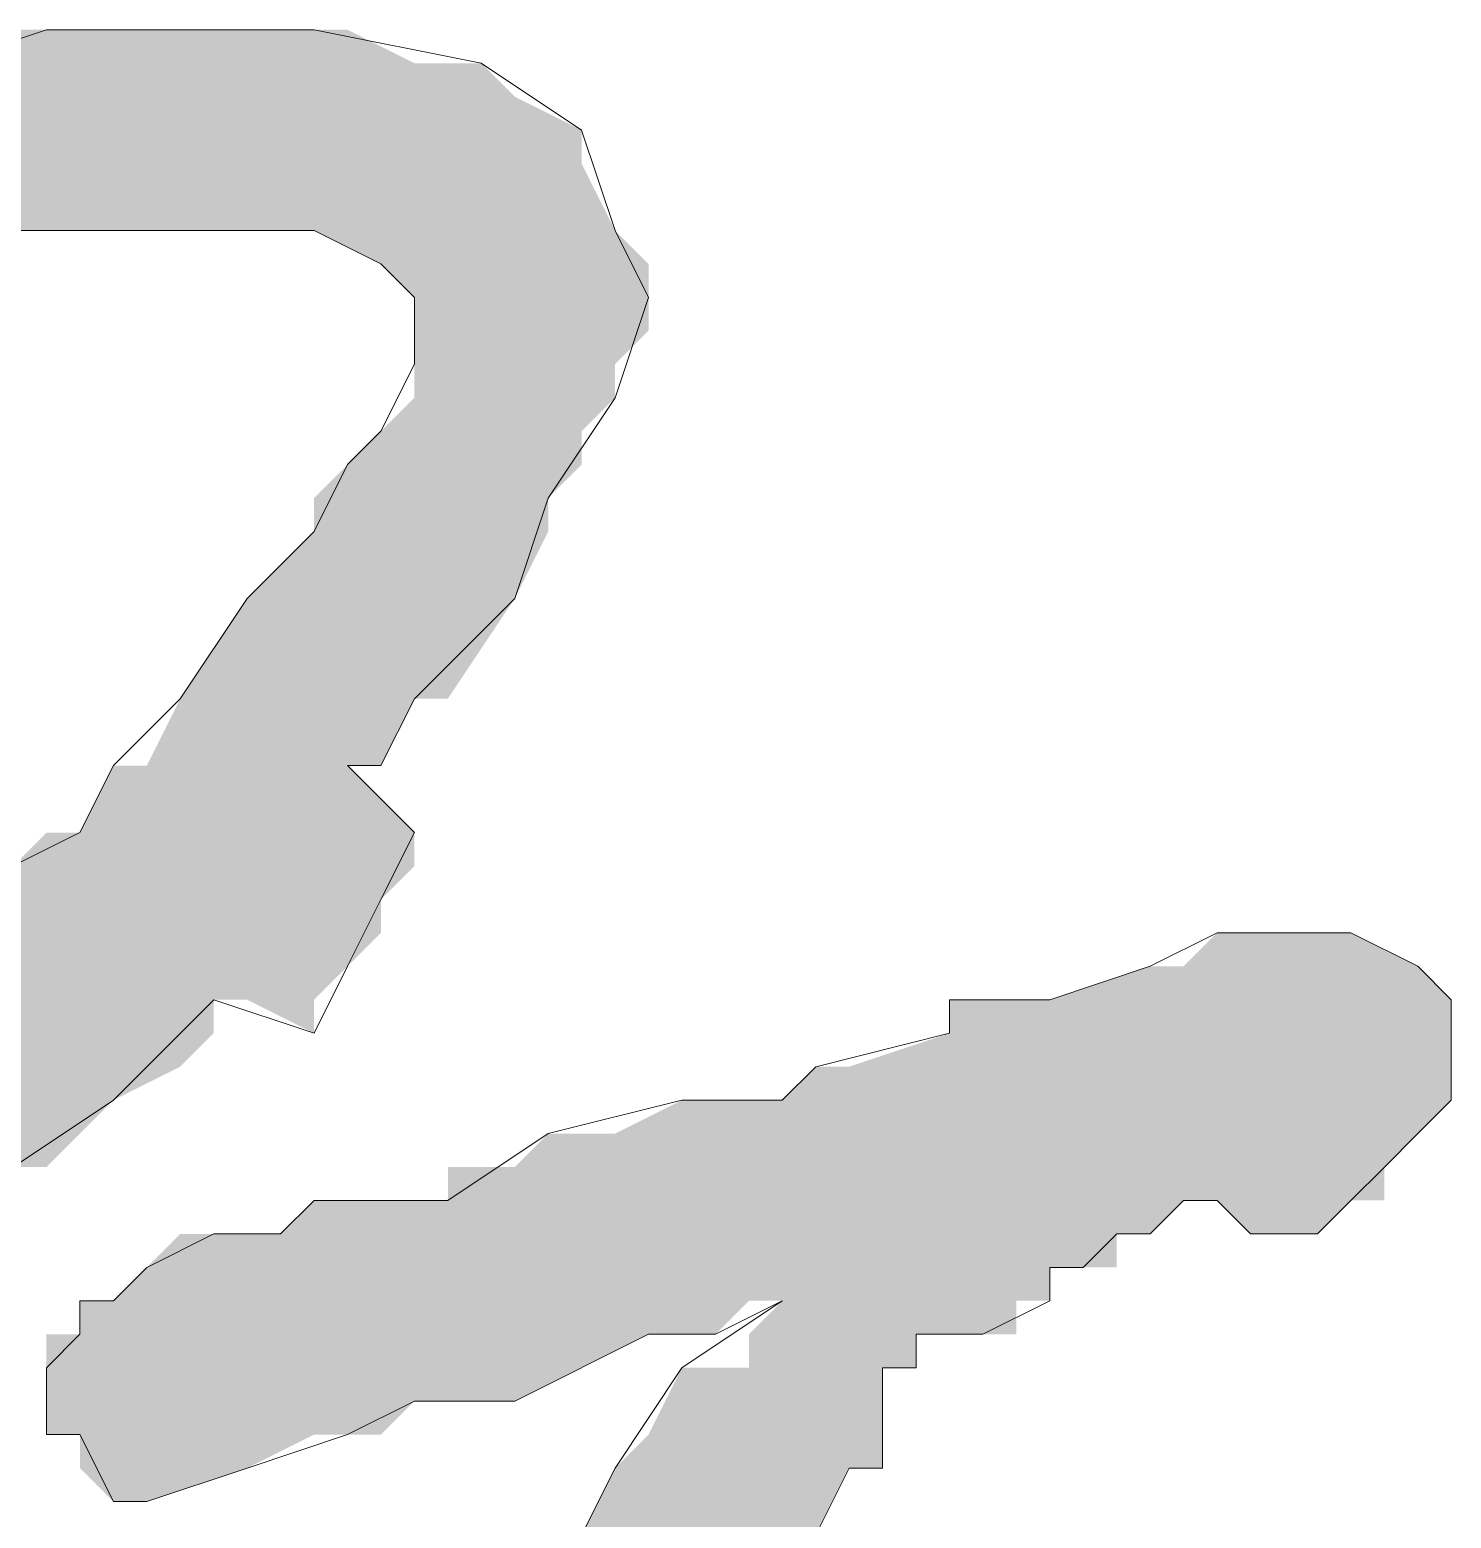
# Model space of a CAD drawing. Header units: millimetres. Extents: x 24 to 410, y 10 to 282.
# Drawn here: x 310.663 to 312.462, y 15.303 to 17.187 of the extents above; entities that cross this region are included whole.
import ezdxf

# ---------------------------------------------------------------- set-up
doc = ezdxf.new("R2010")
doc.units = ezdxf.units.MM
doc.layers.add('Watermark', color=7, linetype='Continuous')

msp = doc.modelspace()

# ---------------------------------------------------------------- hatches: boundary and pattern name
at = {"layer": 'Watermark'}
h = msp.add_hatch(color=256, dxfattribs=at)
h.dxf.hatch_style = 2
h.paths.add_polyline_path([(310.642, 17.187333), (310.557333, 17.145), (311.15, 17.145)])
h = msp.add_hatch(color=256, dxfattribs=at)
h.dxf.hatch_style = 2
h.paths.add_polyline_path([(310.684333, 17.187333), (310.642, 17.187333), (310.726667, 17.187333)])
h = msp.add_hatch(color=256, dxfattribs=at)
h.dxf.hatch_style = 2
h.paths.add_polyline_path([(310.642, 17.187333), (310.769, 17.187333)])
h = msp.add_hatch(color=256, dxfattribs=at)
h.dxf.hatch_style = 2
h.paths.add_polyline_path([(310.642, 17.187333), (310.769, 17.187333)])
h = msp.add_hatch(color=256, dxfattribs=at)
h.dxf.hatch_style = 2
h.paths.add_polyline_path([(310.642, 17.187333), (311.065333, 17.187333), (311.15, 17.145)])
h = msp.add_hatch(color=256, dxfattribs=at)
h.dxf.hatch_style = 2
h.paths.add_polyline_path([(310.853667, 17.187333), (310.769, 17.187333), (311.023, 17.187333)])
h = msp.add_hatch(color=256, dxfattribs=at)
h.dxf.hatch_style = 2
h.paths.add_polyline_path([(310.769, 17.187333), (311.065333, 17.187333)])
h = msp.add_hatch(color=256, dxfattribs=at)
h.dxf.hatch_style = 2
h.paths.add_polyline_path([(310.769, 17.187333), (311.065333, 17.187333)])
h = msp.add_hatch(color=256, dxfattribs=at)
h.dxf.hatch_style = 2
h.paths.add_polyline_path([(310.896, 17.187333), (310.853667, 17.187333)])
h = msp.add_hatch(color=256, dxfattribs=at)
h.dxf.hatch_style = 2
h.paths.add_polyline_path([(310.853667, 17.187333), (311.023, 17.187333)])
h = msp.add_hatch(color=256, dxfattribs=at)
h.dxf.hatch_style = 2
h.paths.add_polyline_path([(310.515, 17.145), (310.430333, 17.102667), (311.277, 17.102667)])
h = msp.add_hatch(color=256, dxfattribs=at)
h.dxf.hatch_style = 2
h.paths.add_polyline_path([(310.557333, 17.145), (310.515, 17.145), (311.234667, 17.145)])
h = msp.add_hatch(color=256, dxfattribs=at)
h.dxf.hatch_style = 2
h.paths.add_polyline_path([(310.515, 17.145), (311.234667, 17.145), (311.277, 17.102667)])
h = msp.add_hatch(color=256, dxfattribs=at)
h.dxf.hatch_style = 2
h.paths.add_polyline_path([(310.557333, 17.145), (311.234667, 17.145)])
h = msp.add_hatch(color=256, dxfattribs=at)
h.dxf.hatch_style = 2
h.paths.add_polyline_path([(310.176333, 17.102667), (310.218667, 17.060333), (311.361667, 17.060333)])
h = msp.add_hatch(color=256, dxfattribs=at)
h.dxf.hatch_style = 2
h.paths.add_polyline_path([(310.176333, 17.102667), (311.277, 17.102667), (311.361667, 17.060333)])
h = msp.add_hatch(color=256, dxfattribs=at)
h.dxf.hatch_style = 2
h.paths.add_polyline_path([(310.218667, 17.060333), (310.218667, 17.018), (311.361667, 17.018)])
h = msp.add_hatch(color=256, dxfattribs=at)
h.dxf.hatch_style = 2
h.paths.add_polyline_path([(310.218667, 17.060333), (311.361667, 17.060333), (311.361667, 17.018)])
h = msp.add_hatch(color=256, dxfattribs=at)
h.dxf.hatch_style = 2
h.paths.add_polyline_path([(310.218667, 17.018), (310.218667, 16.933333), (311.404, 16.933333)])
h = msp.add_hatch(color=256, dxfattribs=at)
h.dxf.hatch_style = 2
h.paths.add_polyline_path([(310.218667, 17.018), (311.361667, 17.018), (311.404, 16.933333)])
h = msp.add_hatch(color=256, dxfattribs=at)
h.dxf.hatch_style = 2
h.paths.add_polyline_path([(310.218667, 16.933333), (311.404, 16.933333)])
h = msp.add_hatch(color=256, dxfattribs=at)
h.dxf.hatch_style = 2
h.paths.add_polyline_path([(310.218667, 16.933333), (311.404, 16.933333)])
h = msp.add_hatch(color=256, dxfattribs=at)
h.dxf.hatch_style = 2
h.paths.add_polyline_path([(310.218667, 16.933333), (310.726667, 16.933333)])
h = msp.add_hatch(color=256, dxfattribs=at)
h.dxf.hatch_style = 2
h.paths.add_polyline_path([(310.218667, 16.933333), (310.726667, 16.933333)])
h = msp.add_hatch(color=256, dxfattribs=at)
h.dxf.hatch_style = 2
h.paths.add_polyline_path([(310.218667, 16.933333), (310.684333, 16.933333), (310.642, 16.933333)])
h = msp.add_hatch(color=256, dxfattribs=at)
h.dxf.hatch_style = 2
h.paths.add_polyline_path([(310.684333, 16.933333), (310.726667, 16.933333)])
h = msp.add_hatch(color=256, dxfattribs=at)
h.dxf.hatch_style = 2
h.paths.add_polyline_path([(310.684333, 16.933333), (310.726667, 16.933333)])
h = msp.add_hatch(color=256, dxfattribs=at)
h.dxf.hatch_style = 2
h.paths.add_polyline_path([(310.684333, 16.933333), (310.726667, 16.933333)])
h = msp.add_hatch(color=256, dxfattribs=at)
h.dxf.hatch_style = 2
h.paths.add_polyline_path([(310.684333, 16.933333), (310.726667, 16.933333)])
h = msp.add_hatch(color=256, dxfattribs=at)
h.dxf.hatch_style = 2
h.paths.add_polyline_path([(310.684333, 16.933333), (310.726667, 16.933333)])
h = msp.add_hatch(color=256, dxfattribs=at)
h.dxf.hatch_style = 2
h.paths.add_polyline_path([(310.726667, 16.933333), (311.404, 16.933333)])
h = msp.add_hatch(color=256, dxfattribs=at)
h.dxf.hatch_style = 2
h.paths.add_polyline_path([(310.726667, 16.933333), (311.404, 16.933333)])
h = msp.add_hatch(color=256, dxfattribs=at)
h.dxf.hatch_style = 2
h.paths.add_polyline_path([(310.769, 16.933333), (310.896, 16.933333), (310.811333, 16.933333)])
h = msp.add_hatch(color=256, dxfattribs=at)
h.dxf.hatch_style = 2
h.paths.add_polyline_path([(310.769, 16.933333), (310.896, 16.933333)])
h = msp.add_hatch(color=256, dxfattribs=at)
h.dxf.hatch_style = 2
h.paths.add_polyline_path([(310.769, 16.933333), (310.896, 16.933333)])
h = msp.add_hatch(color=256, dxfattribs=at)
h.dxf.hatch_style = 2
h.paths.add_polyline_path([(310.896, 16.933333), (311.404, 16.933333)])
h = msp.add_hatch(color=256, dxfattribs=at)
h.dxf.hatch_style = 2
h.paths.add_polyline_path([(310.896, 16.933333), (311.404, 16.933333)])
h = msp.add_hatch(color=256, dxfattribs=at)
h.dxf.hatch_style = 2
h.paths.add_polyline_path([(310.938333, 16.933333), (311.404, 16.933333)])
h = msp.add_hatch(color=256, dxfattribs=at)
h.dxf.hatch_style = 2
h.paths.add_polyline_path([(310.938333, 16.933333), (311.404, 16.933333)])
h = msp.add_hatch(color=256, dxfattribs=at)
h.dxf.hatch_style = 2
h.paths.add_polyline_path([(311.023, 16.933333), (311.107667, 16.891), (311.446333, 16.891)])
h = msp.add_hatch(color=256, dxfattribs=at)
h.dxf.hatch_style = 2
h.paths.add_polyline_path([(311.023, 16.933333), (311.404, 16.933333), (311.446333, 16.891)])
h = msp.add_hatch(color=256, dxfattribs=at)
h.dxf.hatch_style = 2
h.paths.add_polyline_path([(311.107667, 16.891), (311.15, 16.848667), (311.446333, 16.848667)])
h = msp.add_hatch(color=256, dxfattribs=at)
h.dxf.hatch_style = 2
h.paths.add_polyline_path([(311.107667, 16.891), (311.446333, 16.891), (311.446333, 16.848667)])
h = msp.add_hatch(color=256, dxfattribs=at)
h.dxf.hatch_style = 2
h.paths.add_polyline_path([(311.15, 16.848667), (311.446333, 16.848667)])
h = msp.add_hatch(color=256, dxfattribs=at)
h.dxf.hatch_style = 2
h.paths.add_polyline_path([(311.15, 16.848667), (311.446333, 16.848667)])
h = msp.add_hatch(color=256, dxfattribs=at)
h.dxf.hatch_style = 2
h.paths.add_polyline_path([(311.15, 16.848667), (311.15, 16.806333), (311.446333, 16.806333)])
h = msp.add_hatch(color=256, dxfattribs=at)
h.dxf.hatch_style = 2
h.paths.add_polyline_path([(311.15, 16.848667), (311.446333, 16.848667), (311.446333, 16.806333)])
h = msp.add_hatch(color=256, dxfattribs=at)
h.dxf.hatch_style = 2
h.paths.add_polyline_path([(311.15, 16.806333), (311.15, 16.764), (311.404, 16.764)])
h = msp.add_hatch(color=256, dxfattribs=at)
h.dxf.hatch_style = 2
h.paths.add_polyline_path([(311.15, 16.806333), (311.446333, 16.806333), (311.404, 16.764)])
h = msp.add_hatch(color=256, dxfattribs=at)
h.dxf.hatch_style = 2
h.paths.add_polyline_path([(311.15, 16.764), (311.15, 16.721667), (311.404, 16.721667)])
h = msp.add_hatch(color=256, dxfattribs=at)
h.dxf.hatch_style = 2
h.paths.add_polyline_path([(311.15, 16.764), (311.404, 16.764), (311.404, 16.721667)])
h = msp.add_hatch(color=256, dxfattribs=at)
h.dxf.hatch_style = 2
h.paths.add_polyline_path([(311.15, 16.721667), (311.107667, 16.679333), (311.361667, 16.679333)])
h = msp.add_hatch(color=256, dxfattribs=at)
h.dxf.hatch_style = 2
h.paths.add_polyline_path([(311.15, 16.721667), (311.404, 16.721667), (311.361667, 16.679333)])
h = msp.add_hatch(color=256, dxfattribs=at)
h.dxf.hatch_style = 2
h.paths.add_polyline_path([(311.107667, 16.679333), (311.065333, 16.637), (311.361667, 16.637)])
h = msp.add_hatch(color=256, dxfattribs=at)
h.dxf.hatch_style = 2
h.paths.add_polyline_path([(311.107667, 16.679333), (311.361667, 16.679333), (311.361667, 16.637)])
h = msp.add_hatch(color=256, dxfattribs=at)
h.dxf.hatch_style = 2
h.paths.add_polyline_path([(311.065333, 16.637), (311.023, 16.594667), (311.319333, 16.594667)])
h = msp.add_hatch(color=256, dxfattribs=at)
h.dxf.hatch_style = 2
h.paths.add_polyline_path([(311.065333, 16.637), (311.361667, 16.637), (311.319333, 16.594667)])
h = msp.add_hatch(color=256, dxfattribs=at)
h.dxf.hatch_style = 2
h.paths.add_polyline_path([(311.023, 16.594667), (311.023, 16.552333), (311.319333, 16.552333)])
h = msp.add_hatch(color=256, dxfattribs=at)
h.dxf.hatch_style = 2
h.paths.add_polyline_path([(311.023, 16.594667), (311.319333, 16.594667), (311.319333, 16.552333)])
h = msp.add_hatch(color=256, dxfattribs=at)
h.dxf.hatch_style = 2
h.paths.add_polyline_path([(311.023, 16.552333), (310.938333, 16.467667), (311.277, 16.467667)])
h = msp.add_hatch(color=256, dxfattribs=at)
h.dxf.hatch_style = 2
h.paths.add_polyline_path([(311.023, 16.552333), (311.319333, 16.552333), (311.277, 16.467667)])
h = msp.add_hatch(color=256, dxfattribs=at)
h.dxf.hatch_style = 2
h.paths.add_polyline_path([(310.938333, 16.467667), (310.853667, 16.340667), (311.192333, 16.340667)])
h = msp.add_hatch(color=256, dxfattribs=at)
h.dxf.hatch_style = 2
h.paths.add_polyline_path([(310.938333, 16.467667), (311.277, 16.467667)])
h = msp.add_hatch(color=256, dxfattribs=at)
h.dxf.hatch_style = 2
h.paths.add_polyline_path([(310.938333, 16.467667), (311.277, 16.467667)])
h = msp.add_hatch(color=256, dxfattribs=at)
h.dxf.hatch_style = 2
h.paths.add_polyline_path([(310.938333, 16.467667), (311.277, 16.467667), (311.192333, 16.340667)])
h = msp.add_hatch(color=256, dxfattribs=at)
h.dxf.hatch_style = 2
h.paths.add_polyline_path([(310.853667, 16.340667), (310.811333, 16.256), (311.107667, 16.256)])
h = msp.add_hatch(color=256, dxfattribs=at)
h.dxf.hatch_style = 2
h.paths.add_polyline_path([(310.853667, 16.340667), (311.15, 16.340667)])
h = msp.add_hatch(color=256, dxfattribs=at)
h.dxf.hatch_style = 2
h.paths.add_polyline_path([(310.853667, 16.340667), (311.192333, 16.340667), (311.15, 16.340667)])
h = msp.add_hatch(color=256, dxfattribs=at)
h.dxf.hatch_style = 2
h.paths.add_polyline_path([(310.853667, 16.340667), (311.15, 16.340667), (311.107667, 16.256)])
h = msp.add_hatch(color=256, dxfattribs=at)
h.dxf.hatch_style = 2
h.paths.add_polyline_path([(310.769, 16.256), (310.726667, 16.171333), (311.15, 16.171333)])
h = msp.add_hatch(color=256, dxfattribs=at)
h.dxf.hatch_style = 2
h.paths.add_polyline_path([(310.811333, 16.256), (310.769, 16.256), (311.065333, 16.256)])
h = msp.add_hatch(color=256, dxfattribs=at)
h.dxf.hatch_style = 2
h.paths.add_polyline_path([(310.769, 16.256), (311.065333, 16.256)])
h = msp.add_hatch(color=256, dxfattribs=at)
h.dxf.hatch_style = 2
h.paths.add_polyline_path([(310.769, 16.256), (311.065333, 16.256)])
h = msp.add_hatch(color=256, dxfattribs=at)
h.dxf.hatch_style = 2
h.paths.add_polyline_path([(310.769, 16.256), (311.065333, 16.256), (311.15, 16.171333)])
h = msp.add_hatch(color=256, dxfattribs=at)
h.dxf.hatch_style = 2
h.paths.add_polyline_path([(310.811333, 16.256), (311.107667, 16.256), (311.065333, 16.256)])
h = msp.add_hatch(color=256, dxfattribs=at)
h.dxf.hatch_style = 2
h.paths.add_polyline_path([(310.684333, 16.171333), (310.642, 16.129), (311.15, 16.129)])
h = msp.add_hatch(color=256, dxfattribs=at)
h.dxf.hatch_style = 2
h.paths.add_polyline_path([(310.726667, 16.171333), (310.684333, 16.171333), (311.15, 16.171333)])
h = msp.add_hatch(color=256, dxfattribs=at)
h.dxf.hatch_style = 2
h.paths.add_polyline_path([(310.684333, 16.171333), (311.15, 16.171333), (311.15, 16.129)])
h = msp.add_hatch(color=256, dxfattribs=at)
h.dxf.hatch_style = 2
h.paths.add_polyline_path([(310.726667, 16.171333), (311.15, 16.171333)])
h = msp.add_hatch(color=256, dxfattribs=at)
h.dxf.hatch_style = 2
h.paths.add_polyline_path([(310.642, 16.129), (310.642, 16.086667), (311.107667, 16.086667)])
h = msp.add_hatch(color=256, dxfattribs=at)
h.dxf.hatch_style = 2
h.paths.add_polyline_path([(310.642, 16.129), (311.15, 16.129), (311.107667, 16.086667)])
h = msp.add_hatch(color=256, dxfattribs=at)
h.dxf.hatch_style = 2
h.paths.add_polyline_path([(310.642, 16.086667), (310.599667, 16.044333), (311.107667, 16.044333)])
h = msp.add_hatch(color=256, dxfattribs=at)
h.dxf.hatch_style = 2
h.paths.add_polyline_path([(310.642, 16.086667), (311.107667, 16.086667), (311.107667, 16.044333)])
h = msp.add_hatch(color=256, dxfattribs=at)
h.dxf.hatch_style = 2
h.paths.add_polyline_path([(310.599667, 16.044333), (310.557333, 16.002), (311.065333, 16.002)])
h = msp.add_hatch(color=256, dxfattribs=at)
h.dxf.hatch_style = 2
h.paths.add_polyline_path([(310.599667, 16.044333), (311.107667, 16.044333), (311.065333, 16.002)])
h = msp.add_hatch(color=256, dxfattribs=at)
h.dxf.hatch_style = 2
h.paths.add_polyline_path([(312.166, 16.044333), (312.123667, 16.002), (312.42, 16.002)])
h = msp.add_hatch(color=256, dxfattribs=at)
h.dxf.hatch_style = 2
h.paths.add_polyline_path([(312.208333, 16.044333), (312.166, 16.044333), (312.335333, 16.044333)])
h = msp.add_hatch(color=256, dxfattribs=at)
h.dxf.hatch_style = 2
h.paths.add_polyline_path([(312.166, 16.044333), (312.335333, 16.044333), (312.42, 16.002)])
h = msp.add_hatch(color=256, dxfattribs=at)
h.dxf.hatch_style = 2
h.paths.add_polyline_path([(312.250667, 16.044333), (312.208333, 16.044333), (312.335333, 16.044333)])
h = msp.add_hatch(color=256, dxfattribs=at)
h.dxf.hatch_style = 2
h.paths.add_polyline_path([(312.208333, 16.044333), (312.335333, 16.044333)])
h = msp.add_hatch(color=256, dxfattribs=at)
h.dxf.hatch_style = 2
h.paths.add_polyline_path([(310.218667, 16.002), (311.065333, 16.002)])
h = msp.add_hatch(color=256, dxfattribs=at)
h.dxf.hatch_style = 2
h.paths.add_polyline_path([(310.218667, 16.002), (311.065333, 16.002)])
h = msp.add_hatch(color=256, dxfattribs=at)
h.dxf.hatch_style = 2
h.paths.add_polyline_path([(310.218667, 16.002), (310.218667, 15.959667), (311.023, 15.959667)])
h = msp.add_hatch(color=256, dxfattribs=at)
h.dxf.hatch_style = 2
h.paths.add_polyline_path([(310.218667, 16.002), (311.065333, 16.002), (311.023, 15.959667)])
h = msp.add_hatch(color=256, dxfattribs=at)
h.dxf.hatch_style = 2
h.paths.add_polyline_path([(310.557333, 16.002), (310.515, 16.002), (311.065333, 16.002)])
h = msp.add_hatch(color=256, dxfattribs=at)
h.dxf.hatch_style = 2
h.paths.add_polyline_path([(310.515, 16.002), (311.065333, 16.002)])
h = msp.add_hatch(color=256, dxfattribs=at)
h.dxf.hatch_style = 2
h.paths.add_polyline_path([(310.515, 16.002), (311.065333, 16.002)])
h = msp.add_hatch(color=256, dxfattribs=at)
h.dxf.hatch_style = 2
h.paths.add_polyline_path([(310.557333, 16.002), (311.065333, 16.002)])
h = msp.add_hatch(color=256, dxfattribs=at)
h.dxf.hatch_style = 2
h.paths.add_polyline_path([(312.081333, 16.002), (311.954333, 15.959667), (312.462333, 15.959667)])
h = msp.add_hatch(color=256, dxfattribs=at)
h.dxf.hatch_style = 2
h.paths.add_polyline_path([(312.123667, 16.002), (312.081333, 16.002), (312.42, 16.002)])
h = msp.add_hatch(color=256, dxfattribs=at)
h.dxf.hatch_style = 2
h.paths.add_polyline_path([(312.081333, 16.002), (312.42, 16.002), (312.462333, 15.959667)])
h = msp.add_hatch(color=256, dxfattribs=at)
h.dxf.hatch_style = 2
h.paths.add_polyline_path([(312.123667, 16.002), (312.42, 16.002)])
h = msp.add_hatch(color=256, dxfattribs=at)
h.dxf.hatch_style = 2
h.paths.add_polyline_path([(310.218667, 15.959667), (310.896, 15.959667)])
h = msp.add_hatch(color=256, dxfattribs=at)
h.dxf.hatch_style = 2
h.paths.add_polyline_path([(310.218667, 15.959667), (310.896, 15.959667)])
h = msp.add_hatch(color=256, dxfattribs=at)
h.dxf.hatch_style = 2
h.paths.add_polyline_path([(310.218667, 15.959667), (310.218667, 15.917333), (310.896, 15.917333)])
h = msp.add_hatch(color=256, dxfattribs=at)
h.dxf.hatch_style = 2
h.paths.add_polyline_path([(310.218667, 15.959667), (310.896, 15.959667), (310.896, 15.917333)])
h = msp.add_hatch(color=256, dxfattribs=at)
h.dxf.hatch_style = 2
h.paths.add_polyline_path([(310.896, 15.959667), (311.023, 15.959667)])
h = msp.add_hatch(color=256, dxfattribs=at)
h.dxf.hatch_style = 2
h.paths.add_polyline_path([(310.896, 15.959667), (311.023, 15.959667)])
h = msp.add_hatch(color=256, dxfattribs=at)
h.dxf.hatch_style = 2
h.paths.add_polyline_path([(310.938333, 15.959667), (311.023, 15.959667), (311.023, 15.917333)])
h = msp.add_hatch(color=256, dxfattribs=at)
h.dxf.hatch_style = 2
h.paths.add_polyline_path([(311.954333, 15.959667), (311.827333, 15.959667), (312.462333, 15.959667)])
h = msp.add_hatch(color=256, dxfattribs=at)
h.dxf.hatch_style = 2
h.paths.add_polyline_path([(311.827333, 15.959667), (311.827333, 15.917333), (312.462333, 15.917333)])
h = msp.add_hatch(color=256, dxfattribs=at)
h.dxf.hatch_style = 2
h.paths.add_polyline_path([(311.827333, 15.959667), (312.462333, 15.959667), (312.462333, 15.917333)])
h = msp.add_hatch(color=256, dxfattribs=at)
h.dxf.hatch_style = 2
h.paths.add_polyline_path([(311.954333, 15.959667), (312.462333, 15.959667)])
h = msp.add_hatch(color=256, dxfattribs=at)
h.dxf.hatch_style = 2
h.paths.add_polyline_path([(311.954333, 15.959667), (312.462333, 15.959667)])
h = msp.add_hatch(color=256, dxfattribs=at)
h.dxf.hatch_style = 2
h.paths.add_polyline_path([(311.954333, 15.959667), (312.462333, 15.959667)])
h = msp.add_hatch(color=256, dxfattribs=at)
h.dxf.hatch_style = 2
h.paths.add_polyline_path([(310.218667, 15.917333), (310.218667, 15.875), (310.853667, 15.875)])
h = msp.add_hatch(color=256, dxfattribs=at)
h.dxf.hatch_style = 2
h.paths.add_polyline_path([(310.218667, 15.917333), (310.896, 15.917333), (310.853667, 15.875)])
h = msp.add_hatch(color=256, dxfattribs=at)
h.dxf.hatch_style = 2
h.paths.add_polyline_path([(311.827333, 15.917333), (311.700333, 15.875), (312.462333, 15.875)])
h = msp.add_hatch(color=256, dxfattribs=at)
h.dxf.hatch_style = 2
h.paths.add_polyline_path([(311.827333, 15.917333), (312.462333, 15.917333), (312.462333, 15.875)])
h = msp.add_hatch(color=256, dxfattribs=at)
h.dxf.hatch_style = 2
h.paths.add_polyline_path([(310.218667, 15.875), (310.176333, 15.832667), (310.769, 15.832667)])
h = msp.add_hatch(color=256, dxfattribs=at)
h.dxf.hatch_style = 2
h.paths.add_polyline_path([(310.218667, 15.875), (310.853667, 15.875), (310.769, 15.832667)])
h = msp.add_hatch(color=256, dxfattribs=at)
h.dxf.hatch_style = 2
h.paths.add_polyline_path([(311.658, 15.875), (311.615667, 15.832667), (312.462333, 15.832667)])
h = msp.add_hatch(color=256, dxfattribs=at)
h.dxf.hatch_style = 2
h.paths.add_polyline_path([(311.700333, 15.875), (311.658, 15.875), (312.462333, 15.875)])
h = msp.add_hatch(color=256, dxfattribs=at)
h.dxf.hatch_style = 2
h.paths.add_polyline_path([(311.658, 15.875), (312.462333, 15.875), (312.462333, 15.832667)])
h = msp.add_hatch(color=256, dxfattribs=at)
h.dxf.hatch_style = 2
h.paths.add_polyline_path([(311.700333, 15.875), (312.462333, 15.875)])
h = msp.add_hatch(color=256, dxfattribs=at)
h.dxf.hatch_style = 2
h.paths.add_polyline_path([(310.176333, 15.832667), (310.134, 15.790333), (310.726667, 15.790333)])
h = msp.add_hatch(color=256, dxfattribs=at)
h.dxf.hatch_style = 2
h.paths.add_polyline_path([(310.176333, 15.832667), (310.769, 15.832667)])
h = msp.add_hatch(color=256, dxfattribs=at)
h.dxf.hatch_style = 2
h.paths.add_polyline_path([(310.176333, 15.832667), (310.769, 15.832667)])
h = msp.add_hatch(color=256, dxfattribs=at)
h.dxf.hatch_style = 2
h.paths.add_polyline_path([(310.176333, 15.832667), (310.769, 15.832667), (310.726667, 15.790333)])
h = msp.add_hatch(color=256, dxfattribs=at)
h.dxf.hatch_style = 2
h.paths.add_polyline_path([(311.488667, 15.832667), (311.404, 15.790333), (312.42, 15.790333)])
h = msp.add_hatch(color=256, dxfattribs=at)
h.dxf.hatch_style = 2
h.paths.add_polyline_path([(311.615667, 15.832667), (311.488667, 15.832667), (312.462333, 15.832667)])
h = msp.add_hatch(color=256, dxfattribs=at)
h.dxf.hatch_style = 2
h.paths.add_polyline_path([(311.488667, 15.832667), (312.462333, 15.832667)])
h = msp.add_hatch(color=256, dxfattribs=at)
h.dxf.hatch_style = 2
h.paths.add_polyline_path([(311.488667, 15.832667), (312.462333, 15.832667)])
h = msp.add_hatch(color=256, dxfattribs=at)
h.dxf.hatch_style = 2
h.paths.add_polyline_path([(311.488667, 15.832667), (312.462333, 15.832667), (312.42, 15.790333)])
h = msp.add_hatch(color=256, dxfattribs=at)
h.dxf.hatch_style = 2
h.paths.add_polyline_path([(311.615667, 15.832667), (312.462333, 15.832667)])
h = msp.add_hatch(color=256, dxfattribs=at)
h.dxf.hatch_style = 2
h.paths.add_polyline_path([(310.134, 15.790333), (310.091667, 15.748), (310.684333, 15.748)])
h = msp.add_hatch(color=256, dxfattribs=at)
h.dxf.hatch_style = 2
h.paths.add_polyline_path([(310.134, 15.790333), (310.726667, 15.790333), (310.684333, 15.748)])
h = msp.add_hatch(color=256, dxfattribs=at)
h.dxf.hatch_style = 2
h.paths.add_polyline_path([(311.319333, 15.790333), (311.277, 15.748), (312.377667, 15.748)])
h = msp.add_hatch(color=256, dxfattribs=at)
h.dxf.hatch_style = 2
h.paths.add_polyline_path([(311.404, 15.790333), (311.319333, 15.790333), (312.42, 15.790333)])
h = msp.add_hatch(color=256, dxfattribs=at)
h.dxf.hatch_style = 2
h.paths.add_polyline_path([(311.319333, 15.790333), (312.42, 15.790333), (312.377667, 15.748)])
h = msp.add_hatch(color=256, dxfattribs=at)
h.dxf.hatch_style = 2
h.paths.add_polyline_path([(311.404, 15.790333), (312.42, 15.790333)])
h = msp.add_hatch(color=256, dxfattribs=at)
h.dxf.hatch_style = 2
h.paths.add_polyline_path([(310.091667, 15.748), (310.684333, 15.748), (310.642, 15.748)])
h = msp.add_hatch(color=256, dxfattribs=at)
h.dxf.hatch_style = 2
h.paths.add_polyline_path([(311.277, 15.748), (311.192333, 15.748), (312.377667, 15.748)])
h = msp.add_hatch(color=256, dxfattribs=at)
h.dxf.hatch_style = 2
h.paths.add_polyline_path([(311.192333, 15.748), (311.192333, 15.705667), (312.377667, 15.705667)])
h = msp.add_hatch(color=256, dxfattribs=at)
h.dxf.hatch_style = 2
h.paths.add_polyline_path([(311.192333, 15.748), (312.377667, 15.748), (312.377667, 15.705667)])
h = msp.add_hatch(color=256, dxfattribs=at)
h.dxf.hatch_style = 2
h.paths.add_polyline_path([(311.277, 15.748), (312.377667, 15.748)])
h = msp.add_hatch(color=256, dxfattribs=at)
h.dxf.hatch_style = 2
h.paths.add_polyline_path([(311.023, 15.705667), (310.980667, 15.663333), (312.081333, 15.663333)])
h = msp.add_hatch(color=256, dxfattribs=at)
h.dxf.hatch_style = 2
h.paths.add_polyline_path([(311.065333, 15.705667), (311.023, 15.705667), (312.123667, 15.705667)])
h = msp.add_hatch(color=256, dxfattribs=at)
h.dxf.hatch_style = 2
h.paths.add_polyline_path([(311.023, 15.705667), (312.123667, 15.705667)])
h = msp.add_hatch(color=256, dxfattribs=at)
h.dxf.hatch_style = 2
h.paths.add_polyline_path([(311.023, 15.705667), (312.123667, 15.705667)])
h = msp.add_hatch(color=256, dxfattribs=at)
h.dxf.hatch_style = 2
h.paths.add_polyline_path([(311.023, 15.705667), (312.123667, 15.705667), (312.081333, 15.663333)])
h = msp.add_hatch(color=256, dxfattribs=at)
h.dxf.hatch_style = 2
h.paths.add_polyline_path([(311.15, 15.705667), (311.065333, 15.705667), (312.335333, 15.705667)])
h = msp.add_hatch(color=256, dxfattribs=at)
h.dxf.hatch_style = 2
h.paths.add_polyline_path([(311.065333, 15.705667), (312.123667, 15.705667)])
h = msp.add_hatch(color=256, dxfattribs=at)
h.dxf.hatch_style = 2
h.paths.add_polyline_path([(311.192333, 15.705667), (311.15, 15.705667), (312.335333, 15.705667)])
h = msp.add_hatch(color=256, dxfattribs=at)
h.dxf.hatch_style = 2
h.paths.add_polyline_path([(311.15, 15.705667), (312.335333, 15.705667)])
h = msp.add_hatch(color=256, dxfattribs=at)
h.dxf.hatch_style = 2
h.paths.add_polyline_path([(311.192333, 15.705667), (312.377667, 15.705667), (312.335333, 15.705667)])
h = msp.add_hatch(color=256, dxfattribs=at)
h.dxf.hatch_style = 2
h.paths.add_polyline_path([(312.123667, 15.705667), (312.335333, 15.705667)])
h = msp.add_hatch(color=256, dxfattribs=at)
h.dxf.hatch_style = 2
h.paths.add_polyline_path([(312.123667, 15.705667), (312.335333, 15.705667)])
h = msp.add_hatch(color=256, dxfattribs=at)
h.dxf.hatch_style = 2
h.paths.add_polyline_path([(312.166, 15.705667), (312.335333, 15.705667)])
h = msp.add_hatch(color=256, dxfattribs=at)
h.dxf.hatch_style = 2
h.paths.add_polyline_path([(312.166, 15.705667), (312.335333, 15.705667)])
h = msp.add_hatch(color=256, dxfattribs=at)
h.dxf.hatch_style = 2
h.paths.add_polyline_path([(312.166, 15.705667), (312.208333, 15.663333), (312.293, 15.663333)])
h = msp.add_hatch(color=256, dxfattribs=at)
h.dxf.hatch_style = 2
h.paths.add_polyline_path([(312.166, 15.705667), (312.335333, 15.705667), (312.293, 15.663333)])
h = msp.add_hatch(color=256, dxfattribs=at)
h.dxf.hatch_style = 2
h.paths.add_polyline_path([(310.853667, 15.663333), (310.811333, 15.621), (312.039, 15.621)])
h = msp.add_hatch(color=256, dxfattribs=at)
h.dxf.hatch_style = 2
h.paths.add_polyline_path([(310.896, 15.663333), (310.853667, 15.663333), (312.039, 15.663333)])
h = msp.add_hatch(color=256, dxfattribs=at)
h.dxf.hatch_style = 2
h.paths.add_polyline_path([(310.853667, 15.663333), (312.039, 15.663333), (312.039, 15.621)])
h = msp.add_hatch(color=256, dxfattribs=at)
h.dxf.hatch_style = 2
h.paths.add_polyline_path([(310.980667, 15.663333), (310.896, 15.663333), (312.081333, 15.663333)])
h = msp.add_hatch(color=256, dxfattribs=at)
h.dxf.hatch_style = 2
h.paths.add_polyline_path([(310.896, 15.663333), (312.081333, 15.663333), (312.039, 15.663333)])
h = msp.add_hatch(color=256, dxfattribs=at)
h.dxf.hatch_style = 2
h.paths.add_polyline_path([(310.980667, 15.663333), (312.081333, 15.663333)])
h = msp.add_hatch(color=256, dxfattribs=at)
h.dxf.hatch_style = 2
h.paths.add_polyline_path([(310.980667, 15.663333), (312.081333, 15.663333)])
h = msp.add_hatch(color=256, dxfattribs=at)
h.dxf.hatch_style = 2
h.paths.add_polyline_path([(310.980667, 15.663333), (312.081333, 15.663333)])
h = msp.add_hatch(color=256, dxfattribs=at)
h.dxf.hatch_style = 2
h.paths.add_polyline_path([(312.208333, 15.663333), (312.293, 15.663333)])
h = msp.add_hatch(color=256, dxfattribs=at)
h.dxf.hatch_style = 2
h.paths.add_polyline_path([(312.208333, 15.663333), (312.293, 15.663333)])
h = msp.add_hatch(color=256, dxfattribs=at)
h.dxf.hatch_style = 2
h.paths.add_polyline_path([(312.208333, 15.663333), (312.250667, 15.663333)])
h = msp.add_hatch(color=256, dxfattribs=at)
h.dxf.hatch_style = 2
h.paths.add_polyline_path([(312.208333, 15.663333), (312.293, 15.663333), (312.250667, 15.663333)])
h = msp.add_hatch(color=256, dxfattribs=at)
h.dxf.hatch_style = 2
h.paths.add_polyline_path([(310.811333, 15.621), (310.769, 15.578667), (311.954333, 15.578667)])
h = msp.add_hatch(color=256, dxfattribs=at)
h.dxf.hatch_style = 2
h.paths.add_polyline_path([(310.811333, 15.621), (311.996667, 15.621)])
h = msp.add_hatch(color=256, dxfattribs=at)
h.dxf.hatch_style = 2
h.paths.add_polyline_path([(310.811333, 15.621), (312.039, 15.621), (311.996667, 15.621)])
h = msp.add_hatch(color=256, dxfattribs=at)
h.dxf.hatch_style = 2
h.paths.add_polyline_path([(310.811333, 15.621), (311.954333, 15.621)])
h = msp.add_hatch(color=256, dxfattribs=at)
h.dxf.hatch_style = 2
h.paths.add_polyline_path([(310.811333, 15.621), (311.996667, 15.621), (311.954333, 15.621)])
h = msp.add_hatch(color=256, dxfattribs=at)
h.dxf.hatch_style = 2
h.paths.add_polyline_path([(310.811333, 15.621), (311.954333, 15.621), (311.954333, 15.578667)])
h = msp.add_hatch(color=256, dxfattribs=at)
h.dxf.hatch_style = 2
h.paths.add_polyline_path([(310.769, 15.578667), (310.726667, 15.578667), (311.615667, 15.578667)])
h = msp.add_hatch(color=256, dxfattribs=at)
h.dxf.hatch_style = 2
h.paths.add_polyline_path([(310.726667, 15.578667), (311.573333, 15.578667)])
h = msp.add_hatch(color=256, dxfattribs=at)
h.dxf.hatch_style = 2
h.paths.add_polyline_path([(310.726667, 15.578667), (311.615667, 15.578667), (311.573333, 15.578667)])
h = msp.add_hatch(color=256, dxfattribs=at)
h.dxf.hatch_style = 2
h.paths.add_polyline_path([(310.726667, 15.578667), (310.726667, 15.536333), (311.531, 15.536333)])
h = msp.add_hatch(color=256, dxfattribs=at)
h.dxf.hatch_style = 2
h.paths.add_polyline_path([(310.726667, 15.578667), (311.573333, 15.578667), (311.531, 15.536333)])
h = msp.add_hatch(color=256, dxfattribs=at)
h.dxf.hatch_style = 2
h.paths.add_polyline_path([(310.769, 15.578667), (311.954333, 15.578667)])
h = msp.add_hatch(color=256, dxfattribs=at)
h.dxf.hatch_style = 2
h.paths.add_polyline_path([(310.769, 15.578667), (311.954333, 15.578667)])
h = msp.add_hatch(color=256, dxfattribs=at)
h.dxf.hatch_style = 2
h.paths.add_polyline_path([(310.769, 15.578667), (311.615667, 15.578667)])
h = msp.add_hatch(color=256, dxfattribs=at)
h.dxf.hatch_style = 2
h.paths.add_polyline_path([(311.615667, 15.578667), (311.573333, 15.536333), (311.912, 15.536333)])
h = msp.add_hatch(color=256, dxfattribs=at)
h.dxf.hatch_style = 2
h.paths.add_polyline_path([(311.615667, 15.578667), (311.954333, 15.578667)])
h = msp.add_hatch(color=256, dxfattribs=at)
h.dxf.hatch_style = 2
h.paths.add_polyline_path([(311.615667, 15.578667), (311.954333, 15.578667)])
h = msp.add_hatch(color=256, dxfattribs=at)
h.dxf.hatch_style = 2
h.paths.add_polyline_path([(311.615667, 15.578667), (311.912, 15.578667)])
h = msp.add_hatch(color=256, dxfattribs=at)
h.dxf.hatch_style = 2
h.paths.add_polyline_path([(311.615667, 15.578667), (311.954333, 15.578667), (311.912, 15.578667)])
h = msp.add_hatch(color=256, dxfattribs=at)
h.dxf.hatch_style = 2
h.paths.add_polyline_path([(311.615667, 15.578667), (311.912, 15.578667), (311.912, 15.536333)])
h = msp.add_hatch(color=256, dxfattribs=at)
h.dxf.hatch_style = 2
h.paths.add_polyline_path([(310.726667, 15.536333), (310.684333, 15.536333), (311.446333, 15.536333)])
h = msp.add_hatch(color=256, dxfattribs=at)
h.dxf.hatch_style = 2
h.paths.add_polyline_path([(310.684333, 15.536333), (310.684333, 15.494), (311.361667, 15.494)])
h = msp.add_hatch(color=256, dxfattribs=at)
h.dxf.hatch_style = 2
h.paths.add_polyline_path([(310.684333, 15.536333), (311.446333, 15.536333), (311.361667, 15.494)])
h = msp.add_hatch(color=256, dxfattribs=at)
h.dxf.hatch_style = 2
h.paths.add_polyline_path([(310.726667, 15.536333), (311.488667, 15.536333)])
h = msp.add_hatch(color=256, dxfattribs=at)
h.dxf.hatch_style = 2
h.paths.add_polyline_path([(310.726667, 15.536333), (311.531, 15.536333), (311.488667, 15.536333)])
h = msp.add_hatch(color=256, dxfattribs=at)
h.dxf.hatch_style = 2
h.paths.add_polyline_path([(310.726667, 15.536333), (311.488667, 15.536333), (311.446333, 15.536333)])
h = msp.add_hatch(color=256, dxfattribs=at)
h.dxf.hatch_style = 2
h.paths.add_polyline_path([(311.573333, 15.536333), (311.785, 15.536333)])
h = msp.add_hatch(color=256, dxfattribs=at)
h.dxf.hatch_style = 2
h.paths.add_polyline_path([(311.573333, 15.536333), (311.785, 15.536333)])
h = msp.add_hatch(color=256, dxfattribs=at)
h.dxf.hatch_style = 2
h.paths.add_polyline_path([(311.573333, 15.536333), (311.573333, 15.494), (311.785, 15.494)])
h = msp.add_hatch(color=256, dxfattribs=at)
h.dxf.hatch_style = 2
h.paths.add_polyline_path([(311.573333, 15.536333), (311.785, 15.536333), (311.785, 15.494)])
h = msp.add_hatch(color=256, dxfattribs=at)
h.dxf.hatch_style = 2
h.paths.add_polyline_path([(311.785, 15.536333), (311.912, 15.536333)])
h = msp.add_hatch(color=256, dxfattribs=at)
h.dxf.hatch_style = 2
h.paths.add_polyline_path([(311.785, 15.536333), (311.912, 15.536333)])
h = msp.add_hatch(color=256, dxfattribs=at)
h.dxf.hatch_style = 2
h.paths.add_polyline_path([(311.785, 15.536333), (311.912, 15.536333)])
h = msp.add_hatch(color=256, dxfattribs=at)
h.dxf.hatch_style = 2
h.paths.add_polyline_path([(311.785, 15.536333), (311.912, 15.536333)])
h = msp.add_hatch(color=256, dxfattribs=at)
h.dxf.hatch_style = 2
h.paths.add_polyline_path([(311.827333, 15.536333), (311.869667, 15.536333)])
h = msp.add_hatch(color=256, dxfattribs=at)
h.dxf.hatch_style = 2
h.paths.add_polyline_path([(311.827333, 15.536333), (311.869667, 15.536333)])
h = msp.add_hatch(color=256, dxfattribs=at)
h.dxf.hatch_style = 2
h.paths.add_polyline_path([(311.827333, 15.536333), (311.912, 15.536333), (311.869667, 15.536333)])
h = msp.add_hatch(color=256, dxfattribs=at)
h.dxf.hatch_style = 2
h.paths.add_polyline_path([(310.684333, 15.494), (310.684333, 15.451667), (311.277, 15.451667)])
h = msp.add_hatch(color=256, dxfattribs=at)
h.dxf.hatch_style = 2
h.paths.add_polyline_path([(310.684333, 15.494), (311.361667, 15.494), (311.277, 15.451667)])
h = msp.add_hatch(color=256, dxfattribs=at)
h.dxf.hatch_style = 2
h.paths.add_polyline_path([(311.488667, 15.494), (311.446333, 15.409333), (311.742667, 15.409333)])
h = msp.add_hatch(color=256, dxfattribs=at)
h.dxf.hatch_style = 2
h.paths.add_polyline_path([(311.531, 15.494), (311.488667, 15.494), (311.742667, 15.494)])
h = msp.add_hatch(color=256, dxfattribs=at)
h.dxf.hatch_style = 2
h.paths.add_polyline_path([(311.488667, 15.494), (311.742667, 15.494), (311.742667, 15.409333)])
h = msp.add_hatch(color=256, dxfattribs=at)
h.dxf.hatch_style = 2
h.paths.add_polyline_path([(311.573333, 15.494), (311.531, 15.494), (311.742667, 15.494)])
h = msp.add_hatch(color=256, dxfattribs=at)
h.dxf.hatch_style = 2
h.paths.add_polyline_path([(311.531, 15.494), (311.742667, 15.494)])
h = msp.add_hatch(color=256, dxfattribs=at)
h.dxf.hatch_style = 2
h.paths.add_polyline_path([(311.573333, 15.494), (311.785, 15.494), (311.742667, 15.494)])
h = msp.add_hatch(color=256, dxfattribs=at)
h.dxf.hatch_style = 2
h.paths.add_polyline_path([(310.684333, 15.451667), (311.15, 15.451667)])
h = msp.add_hatch(color=256, dxfattribs=at)
h.dxf.hatch_style = 2
h.paths.add_polyline_path([(310.684333, 15.451667), (311.277, 15.451667), (311.15, 15.451667)])
h = msp.add_hatch(color=256, dxfattribs=at)
h.dxf.hatch_style = 2
h.paths.add_polyline_path([(310.684333, 15.451667), (310.684333, 15.409333), (311.107667, 15.409333)])
h = msp.add_hatch(color=256, dxfattribs=at)
h.dxf.hatch_style = 2
h.paths.add_polyline_path([(310.684333, 15.451667), (311.15, 15.451667), (311.107667, 15.409333)])
h = msp.add_hatch(color=256, dxfattribs=at)
h.dxf.hatch_style = 2
h.paths.add_polyline_path([(310.684333, 15.409333), (311.065333, 15.409333)])
h = msp.add_hatch(color=256, dxfattribs=at)
h.dxf.hatch_style = 2
h.paths.add_polyline_path([(310.684333, 15.409333), (311.107667, 15.409333), (311.065333, 15.409333)])
h = msp.add_hatch(color=256, dxfattribs=at)
h.dxf.hatch_style = 2
h.paths.add_polyline_path([(310.684333, 15.409333), (311.023, 15.409333)])
h = msp.add_hatch(color=256, dxfattribs=at)
h.dxf.hatch_style = 2
h.paths.add_polyline_path([(310.684333, 15.409333), (311.065333, 15.409333), (311.023, 15.409333)])
h = msp.add_hatch(color=256, dxfattribs=at)
h.dxf.hatch_style = 2
h.paths.add_polyline_path([(310.726667, 15.409333), (310.726667, 15.367), (310.938333, 15.367)])
h = msp.add_hatch(color=256, dxfattribs=at)
h.dxf.hatch_style = 2
h.paths.add_polyline_path([(310.726667, 15.409333), (311.023, 15.409333), (310.938333, 15.367)])
h = msp.add_hatch(color=256, dxfattribs=at)
h.dxf.hatch_style = 2
h.paths.add_polyline_path([(311.446333, 15.409333), (311.404, 15.367), (311.742667, 15.367)])
h = msp.add_hatch(color=256, dxfattribs=at)
h.dxf.hatch_style = 2
h.paths.add_polyline_path([(311.446333, 15.409333), (311.742667, 15.409333), (311.742667, 15.367)])
h = msp.add_hatch(color=256, dxfattribs=at)
h.dxf.hatch_style = 2
h.paths.add_polyline_path([(310.726667, 15.367), (310.769, 15.324667), (310.811333, 15.324667)])
h = msp.add_hatch(color=256, dxfattribs=at)
h.dxf.hatch_style = 2
h.paths.add_polyline_path([(310.726667, 15.367), (310.938333, 15.367), (310.811333, 15.324667)])
h = msp.add_hatch(color=256, dxfattribs=at)
h.dxf.hatch_style = 2
h.paths.add_polyline_path([(311.404, 15.367), (311.361667, 15.282333), (311.658, 15.282333)])
h = msp.add_hatch(color=256, dxfattribs=at)
h.dxf.hatch_style = 2
h.paths.add_polyline_path([(311.404, 15.367), (311.700333, 15.367)])
h = msp.add_hatch(color=256, dxfattribs=at)
h.dxf.hatch_style = 2
h.paths.add_polyline_path([(311.404, 15.367), (311.742667, 15.367), (311.700333, 15.367)])
h = msp.add_hatch(color=256, dxfattribs=at)
h.dxf.hatch_style = 2
h.paths.add_polyline_path([(311.404, 15.367), (311.700333, 15.367)])
h = msp.add_hatch(color=256, dxfattribs=at)
h.dxf.hatch_style = 2
h.paths.add_polyline_path([(311.404, 15.367), (311.700333, 15.367)])
h = msp.add_hatch(color=256, dxfattribs=at)
h.dxf.hatch_style = 2
h.paths.add_polyline_path([(311.404, 15.367), (311.700333, 15.367), (311.658, 15.282333)])
h = msp.add_hatch(color=256, dxfattribs=at)
h.dxf.hatch_style = 2
h.paths.add_polyline_path([(310.769, 15.324667), (310.811333, 15.324667)])

# ---------------------------------------------------------------- linework, layer by layer
at = {"layer": 'Watermark', "lineweight": 0}
for points in [[(310.557333, 17.145), (310.684333, 17.187333), (311.023, 17.187333), (311.234667, 17.145), (311.361667, 17.060333), (311.404, 16.933333), (311.446333, 16.848667), (311.404, 16.721667), (311.319333, 16.594667), (311.277, 16.467667), (311.15, 16.340667), (311.107667, 16.256), (311.065333, 16.256), (311.15, 16.171333), (311.107667, 16.086667), (311.065333, 16.002), (311.023, 15.917333), (310.896, 15.959667), (310.769, 15.832667), (310.642, 15.748)], [(310.599667, 16.933333), (311.023, 16.933333), (311.107667, 16.891), (311.15, 16.848667), (311.15, 16.764), (311.107667, 16.679333), (311.065333, 16.637), (311.023, 16.552333), (310.938333, 16.467667), (310.853667, 16.340667), (310.769, 16.256), (310.726667, 16.171333), (310.642, 16.129)], [(311.658, 15.282333), (311.700333, 15.367), (311.742667, 15.367), (311.742667, 15.409333), (311.742667, 15.494), (311.785, 15.494), (311.785, 15.536333), (311.827333, 15.536333), (311.869667, 15.536333), (311.954333, 15.578667), (311.954333, 15.621), (311.996667, 15.621), (312.039, 15.663333), (312.081333, 15.663333), (312.123667, 15.705667), (312.166, 15.705667), (312.208333, 15.663333), (312.293, 15.663333), (312.335333, 15.705667), (312.377667, 15.748), (312.42, 15.790333), (312.462333, 15.832667), (312.462333, 15.959667), (312.42, 16.002), (312.335333, 16.044333), (312.166, 16.044333), (312.081333, 16.002), (311.954333, 15.959667), (311.827333, 15.959667), (311.827333, 15.917333), (311.658, 15.875), (311.615667, 15.832667), (311.488667, 15.832667), (311.319333, 15.790333), (311.192333, 15.705667), (311.023, 15.705667), (310.980667, 15.663333), (310.896, 15.663333), (310.811333, 15.621), (310.769, 15.578667), (310.726667, 15.578667), (310.726667, 15.536333), (310.684333, 15.494), (310.684333, 15.409333), (310.726667, 15.409333), (310.769, 15.324667), (310.811333, 15.324667), (310.938333, 15.367), (311.065333, 15.409333), (311.15, 15.451667), (311.277, 15.451667), (311.446333, 15.536333), (311.531, 15.536333), (311.615667, 15.578667), (311.488667, 15.494), (311.404, 15.367), (311.319333, 15.197667)]]:
    msp.add_lwpolyline(points, dxfattribs=at)

doc.saveas('drawing.dxf')
